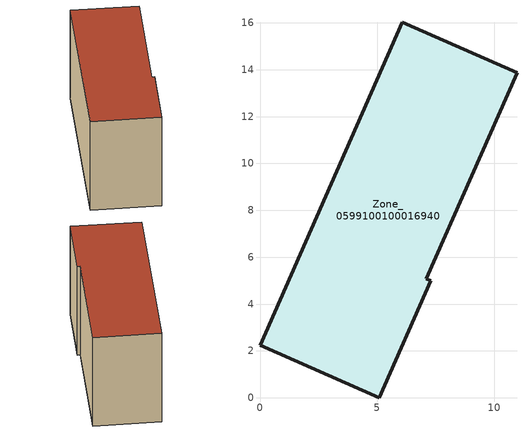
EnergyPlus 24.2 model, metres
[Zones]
Zone_0599100100016940
 floor ground (C_G): 0,2.25 6.07,16.02 10.97,13.86 7.09,5.07 7.29,4.99 5.09,0 z0
 wall outside (C_F): 5.09,0 7.29,4.99 7.09,5.07 10.97,13.86 6.07,16.02 0,2.25 5.09,0 z0:8.37
 roof outside (C_R): 6.07,16.02 0,2.25 5.09,0 7.29,4.99 7.09,5.07 10.97,13.86 z8.37
[BUILDING]
Pand.0599100100016940: North Axis=0; Terrain=City; Loads Convergence Tolerance Value=0.04; Temperature Convergence Tolerance Value=0.4; Solar Distribution=FullExterior; Maximum Number of Warmup Days=25; Minimum Number of Warmup Days=1
[Site:Location]
Rotterdam.The.Hague.AP_ZH_NLD Design_Conditions: Latitude=51.96; Longitude=4.45; Time Zone=1; Elevation=-4.5
[SITE:GROUNDTEMPERATURE:BUILDINGSURFACE]
18, 18, 18, 18, 18, 18, 18, 18, 18, 18, 18, 18
[MATERIAL] Thermal Absorptance=0.9; Solar Absorptance=0.7; Visible Absorptance=0.7
Name | Roughness | Thickness | Conductivity | Density | Specific Heat
G.TI.2015-2018 | MediumSmooth | 0.15 | 0.0428571 | 540 | 1210
F.TI.2015-2018 | Rough | 0.3 | 0.0666667 | 1920 | 840
R.TI.2015-2018 | MediumRough | 0.2 | 0.0333333 | 1500 | 1000
[CONSTRUCTION]
C_G: G.TI.2015-2018
C_F: F.TI.2015-2018
C_R: R.TI.2015-2018
[ZONE]
Zone_0599100100016940: Type=1; Multiplier=1; Ceiling Height=Autocalculate; Volume=Autocalculate; Floor Area=autocalculate; Part of Total Floor Area=Yes
[ZONEINFILTRATION:DESIGNFLOWRATE]
Infil_Zone_0599100100016940: Zone or ZoneList or Space or SpaceList=Zone_0599100100016940; Schedule=AlwaysOn; Design Flow Rate Calculation Method=Flow/Area; Flow Rate per Floor Area=0.0015; Constant Term Coefficient=1; Temperature Term Coefficient=0; Velocity Term Coefficient=0; Velocity Squared Term Coefficient=0
[HVACTEMPLATE:ZONE:IDEALLOADSAIRSYSTEM]
Zone_0599100100016940: Maximum Heating Supply Air Temperature=50; Minimum Cooling Supply Air Temperature=13; Maximum Heating Supply Air Humidity Ratio=0.0156; Minimum Cooling Supply Air Humidity Ratio=0.0077; Heating Limit=NoLimit; Cooling Limit=NoLimit; Dehumidification Control Type=ConstantSensibleHeatRatio; Cooling Sensible Heat Ratio=0.7; Dehumidification Setpoint=60; Humidification Control Type=None; Humidification Setpoint=30; Outdoor Air Method=None; Outdoor Air Flow Rate per Person=0.00944; Outdoor Air Flow Rate per Zone Floor Area=0; Outdoor Air Flow Rate per Zone=0; Demand Controlled Ventilation Type=None; Outdoor Air Economizer Type=NoEconomizer; Heat Recovery Type=None; Sensible Heat Recovery Effectiveness=0.7; Latent Heat Recovery Effectiveness=0.65
[ZONECONTROL:THERMOSTAT]
ThermostatControl_Zone_0599100100016940: Zone or ZoneList=Zone_0599100100016940; Control Type Schedule=DualSetpointControlType; Control 1=Thermostat_Zone_0599100100016940; Temperature Difference Between Cutout And Setpoint=0
[THERMOSTATSETPOINT:DUALSETPOINT]
Thermostat_Zone_0599100100016940: Heating Setpoint Temperature Schedule=HeatingSetpoint_Zone_0599100100016940; Cooling Setpoint Temperature Schedule=CoolingSetpoint_Zone_0599100100016940
[SCHEDULE:COMPACT]
HeatingSetpoint_Zone_0599100100016940: Through: 12/31, For: AllDays, Until: 24:00, 21
CoolingSetpoint_Zone_0599100100016940: Through: 12/31, For: AllDays, Until: 24:00, 24
DualSetpointControlType: Through: 12/31, For: AllDays, Until: 24:00, 4
AlwaysOn: Through: 12/31, For: AllDays, Until: 24:00, 1
